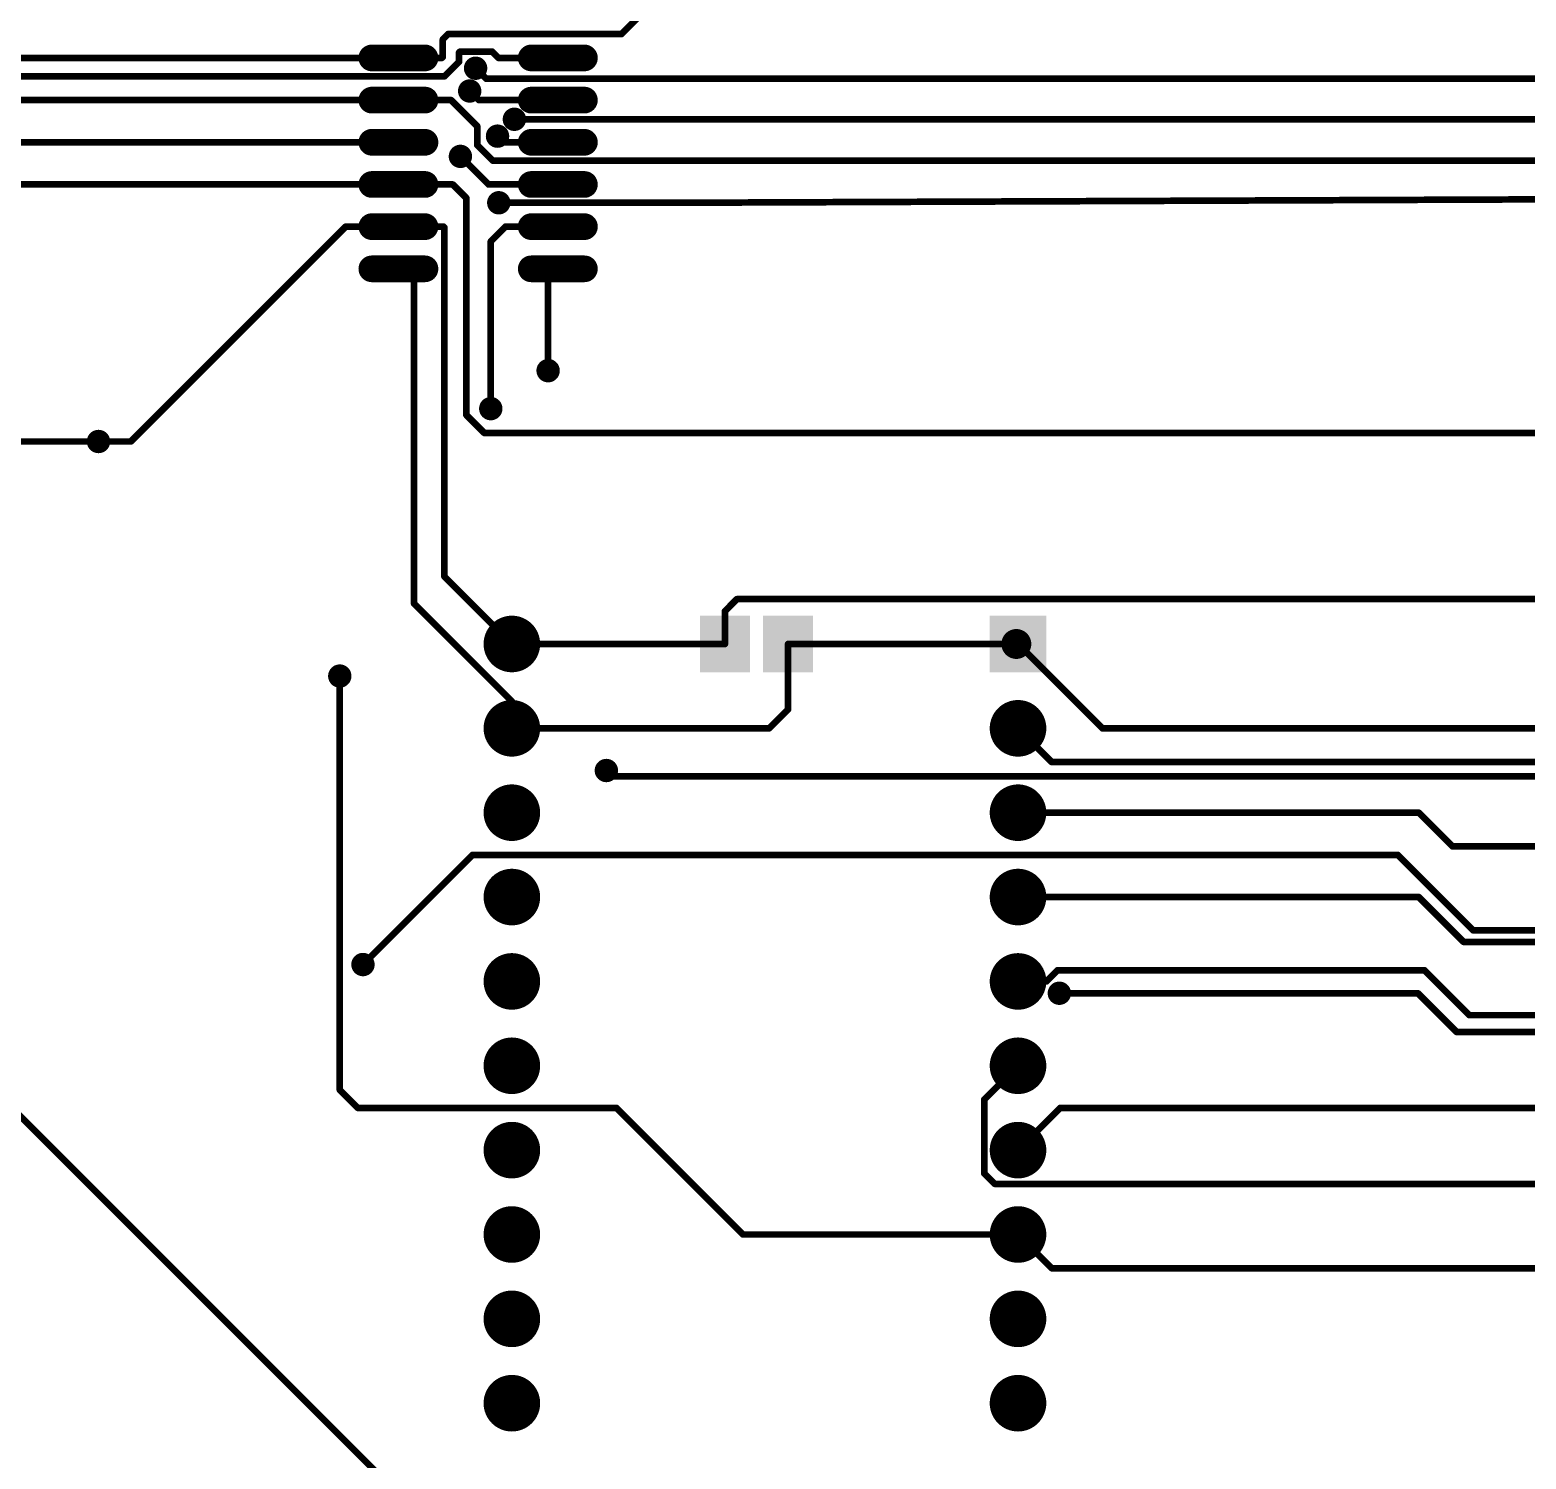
# Model space of a CAD drawing. Header units: millimetres. Extents: x 0 to 677, y 0 to 574.
# Drawn here: x 326.69 to 371.74, y 328.66 to 371.69 of the extents above; entities that cross this region are included whole.
import ezdxf

# ---------------------------------------------------------------- set-up
doc = ezdxf.new("R2010")
doc.units = ezdxf.units.MM
doc.layers.add('BottomLayer', color=5, linetype='Continuous')
doc.layers.add('BottomSolder', color=6, linetype='Continuous')
doc.layers.add('PadHoleLayer', color=7, linetype='Continuous', true_color=0xffffff)
doc.layers.add('ViaHoleLayer', color=7, linetype='Continuous', true_color=0xffffff)

msp = doc.modelspace()

# ---------------------------------------------------------------- linework, layer by layer
at = {"layer": 'BottomLayer'}
for points, const_width in [([(345.573, 372.636), (344.506, 371.569)], 0.2), ([(339.284, 371.569), (339.125, 371.409)], 0.2), ([(344.506, 371.569), (339.284, 371.569)], 0.2), ([(339.125, 370.879), (339.125, 371.409)], 0.2), ([(337.788, 370.85), (325.566, 370.85)], 0.2), ([(338.588, 370.85), (336.988, 370.85)], 0.6), ([(339.096, 370.85), (337.788, 370.85)], 0.2), ([(339.125, 370.879), (339.096, 370.85)], 0.2), ([(339.612, 370.731), (339.18, 370.299)], 0.2), ([(339.642, 371.04), (339.612, 371.01)], 0.2), ([(339.612, 370.731), (339.612, 371.01)], 0.2), ([(340.612, 371.04), (339.642, 371.04)], 0.2), ([(340.802, 370.85), (340.612, 371.04)], 0.2), ([(342.588, 370.85), (340.802, 370.85)], 0.2), ([(343.388, 370.85), (341.788, 370.85)], 0.6), ([(339.18, 370.299), (323.545, 370.299)], 0.2), ([(340.429, 370.223), (340.112, 370.54)], 0.2), ([(394.292, 370.223), (340.429, 370.223)], 0.2), ([(338.588, 369.58), (336.988, 369.58)], 0.6), ([(340.209, 369.58), (339.934, 369.854)], 0.2), ([(343.388, 369.58), (341.788, 369.58)], 0.6), ([(337.788, 369.58), (321.541, 369.58)], 0.2), ([(339.375, 369.58), (337.788, 369.58)], 0.2), ([(340.162, 368.793), (339.375, 369.58)], 0.2), ([(342.588, 369.58), (340.209, 369.58)], 0.2), ([(388.154, 369.003), (341.28, 369.003)], 0.2), ([(338.588, 368.31), (336.988, 368.31)], 0.6), ([(340.162, 368.224), (340.162, 368.793)], 0.2), ([(340.958, 368.31), (340.772, 368.495)], 0.2), ([(343.388, 368.31), (341.788, 368.31)], 0.6), ([(337.788, 368.31), (325.376, 368.31)], 0.2), ([(340.628, 367.759), (340.162, 368.224)], 0.2), ([(342.588, 368.31), (340.958, 368.31)], 0.2), ([(340.501, 367.04), (339.655, 367.886)], 0.2), ([(396.897, 367.759), (340.628, 367.759)], 0.2), ([(338.588, 367.04), (336.988, 367.04)], 0.6), ([(343.388, 367.04), (341.788, 367.04)], 0.6), ([(337.788, 367.04), (326.18, 367.04)], 0.2), ([(339.426, 367.04), (337.788, 367.04)], 0.2), ([(339.832, 366.633), (339.426, 367.04)], 0.2), ([(339.832, 360.101), (339.832, 366.633)], 0.2), ([(342.588, 367.04), (340.501, 367.04)], 0.2), ([(397.575, 366.692), (346.132, 366.489)], 0.2), ([(346.132, 366.489), (340.81, 366.489)], 0.2), ([(336.2, 365.77), (329.731, 359.301)], 0.2), ([(337.788, 365.77), (336.2, 365.77)], 0.2), ([(338.588, 365.77), (336.988, 365.77)], 0.6), ([(339.147, 365.77), (337.788, 365.77)], 0.2), ([(339.172, 365.744), (339.147, 365.77)], 0.2), ([(339.172, 355.237), (339.172, 365.744)], 0.2), ([(341.013, 365.77), (340.569, 365.325)], 0.2), ([(342.588, 365.77), (341.013, 365.77)], 0.2), ([(343.388, 365.77), (341.788, 365.77)], 0.6), ([(340.569, 360.291), (340.569, 365.325)], 0.2), ([(338.588, 364.5), (336.988, 364.5)], 0.6), ([(338.258, 364.5), (337.788, 364.5)], 0.2), ([(338.258, 354.424), (338.258, 364.5)], 0.2), ([(343.388, 364.5), (341.788, 364.5)], 0.6), ([(342.296, 361.434), (342.296, 364.5)], 0.2), ([(342.588, 364.5), (342.296, 364.5)], 0.2), ([(340.378, 359.555), (339.832, 360.101)], 0.2), ([(403.688, 359.555), (340.378, 359.555)], 0.2), ([(328.758, 359.301), (320.691, 359.301)], 0.2), ([(329.731, 359.301), (328.758, 359.301)], 0.2), ([(341.204, 353.205), (339.172, 355.237)], 0.2), ([(347.979, 354.555), (347.62, 354.195)], 0.2), ([(381.256, 354.555), (347.979, 354.555)], 0.2), ([(341.204, 351.477), (338.258, 354.424)], 0.2), ([(347.62, 353.205), (347.62, 354.195)], 0.2), ([(347.62, 353.205), (341.204, 353.205)], 0.2), ([(349.52, 351.234), (349.52, 353.205)], 0.2), ([(356.444, 353.205), (349.52, 353.205)], 0.2), ([(358.984, 350.665), (356.444, 353.205)], 0.2), ([(336.022, 339.781), (336.022, 352.239)], 0.2), ([(341.204, 350.665), (341.204, 351.477)], 0.2), ([(349.52, 351.234), (348.951, 350.665)], 0.2), ([(348.951, 350.665), (341.204, 350.665)], 0.2), ([(357.46, 349.649), (356.444, 350.665)], 0.2), ([(382.606, 350.665), (358.984, 350.665)], 0.2), ([(396.83, 349.649), (357.46, 349.649)], 0.2), ([(344.227, 349.217), (344.049, 349.395)], 0.2), ([(399.853, 349.217), (344.227, 349.217)], 0.2), ([(368.509, 348.125), (356.444, 348.125)], 0.2), ([(369.525, 347.109), (368.509, 348.125)], 0.2), ([(340.023, 346.855), (336.721, 343.553)], 0.2), ([(367.874, 346.855), (340.023, 346.855)], 0.2), ([(370.144, 344.585), (367.874, 346.855)], 0.2), ([(396.83, 347.109), (369.525, 347.109)], 0.2), ([(339.108, 326.281), (319.766, 345.623)], 0.2), ([(368.509, 345.585), (356.444, 345.585)], 0.2), ([(369.859, 344.235), (368.509, 345.585)], 0.2), ([(393.417, 344.585), (370.144, 344.585)], 0.2), ([(396.496, 344.235), (369.859, 344.235)], 0.2), ([(357.635, 343.382), (357.298, 343.045)], 0.2), ([(368.68, 343.382), (357.635, 343.382)], 0.2), ([(370.033, 342.029), (368.68, 343.382)], 0.2), ([(357.298, 343.045), (356.444, 343.045)], 0.2), ([(368.484, 342.689), (357.689, 342.689)], 0.2), ([(369.652, 341.521), (368.484, 342.689)], 0.2), ([(396.83, 342.029), (370.033, 342.029)], 0.2), ([(400.462, 341.521), (369.652, 341.521)], 0.2), ([(356.444, 340.505), (355.428, 339.489)], 0.2), ([(336.568, 339.235), (336.022, 339.781)], 0.2), ([(344.354, 339.235), (336.568, 339.235)], 0.2), ([(348.164, 335.425), (344.354, 339.235)], 0.2), ([(355.428, 337.266), (355.428, 339.489)], 0.2), ([(357.714, 339.235), (356.444, 337.965)], 0.2), ([(396.576, 339.235), (357.714, 339.235)], 0.2), ([(355.745, 336.949), (355.428, 337.266)], 0.2), ([(396.83, 336.949), (355.745, 336.949)], 0.2), ([(356.444, 335.425), (348.164, 335.425)], 0.2), ([(357.46, 334.409), (356.444, 335.425)], 0.2), ([(396.83, 334.409), (357.46, 334.409)], 0.2)]:
    msp.add_lwpolyline(points, dxfattribs=dict(at, const_width=const_width))
for points, const_width in [([(339.334, 371.569, -1), (339.234, 371.569, -1)], 0.1), ([(339.334, 371.569, -1), (339.234, 371.569, -1)], 0.1), ([(344.556, 371.569, -1), (344.456, 371.569, -1)], 0.1), ([(344.556, 371.569, -1), (344.456, 371.569, -1)], 0.1), ([(339.175, 371.409, -1), (339.075, 371.409, -1)], 0.1), ([(339.175, 371.409, -1), (339.075, 371.409, -1)], 0.1), ([(337.138, 370.85, -1), (336.838, 370.85, -1)], 0.3), ([(337.838, 370.85, -1), (337.738, 370.85, -1)], 0.1), ([(337.838, 370.85, -1), (337.738, 370.85, -1)], 0.1), ([(338.738, 370.85, -1), (338.438, 370.85, -1)], 0.3), ([(339.146, 370.85, -1), (339.046, 370.85, -1)], 0.1), ([(339.146, 370.85, -1), (339.046, 370.85, -1)], 0.1), ([(339.175, 370.879, -1), (339.075, 370.879, -1)], 0.1), ([(339.175, 370.879, -1), (339.075, 370.879, -1)], 0.1), ([(339.662, 371.01, -1), (339.562, 371.01, -1)], 0.1), ([(339.662, 371.01, -1), (339.562, 371.01, -1)], 0.1), ([(339.662, 370.731, -1), (339.562, 370.731, -1)], 0.1), ([(339.662, 370.731, -1), (339.562, 370.731, -1)], 0.1), ([(339.692, 371.04, -1), (339.592, 371.04, -1)], 0.1), ([(339.692, 371.04, -1), (339.592, 371.04, -1)], 0.1), ([(340.237, 370.54, -1), (339.987, 370.54, -1)], 0.25), ([(340.662, 371.04, -1), (340.562, 371.04, -1)], 0.1), ([(340.662, 371.04, -1), (340.562, 371.04, -1)], 0.1), ([(340.852, 370.85, -1), (340.752, 370.85, -1)], 0.1), ([(340.852, 370.85, -1), (340.752, 370.85, -1)], 0.1), ([(341.938, 370.85, -1), (341.638, 370.85, -1)], 0.3), ([(342.638, 370.85, -1), (342.538, 370.85, -1)], 0.1), ([(343.538, 370.85, -1), (343.238, 370.85, -1)], 0.3), ([(339.23, 370.299, -1), (339.13, 370.299, -1)], 0.1), ([(339.23, 370.299, -1), (339.13, 370.299, -1)], 0.1), ([(340.162, 370.54, -1), (340.062, 370.54, -1)], 0.1), ([(340.479, 370.223, -1), (340.379, 370.223, -1)], 0.1), ([(340.479, 370.223, -1), (340.379, 370.223, -1)], 0.1), ([(337.138, 369.58, -1), (336.838, 369.58, -1)], 0.3), ([(338.738, 369.58, -1), (338.438, 369.58, -1)], 0.3), ([(340.059, 369.854, -1), (339.809, 369.854, -1)], 0.25), ([(339.984, 369.854, -1), (339.884, 369.854, -1)], 0.1), ([(341.938, 369.58, -1), (341.638, 369.58, -1)], 0.3), ([(343.538, 369.58, -1), (343.238, 369.58, -1)], 0.3), ([(337.838, 369.58, -1), (337.738, 369.58, -1)], 0.1), ([(337.838, 369.58, -1), (337.738, 369.58, -1)], 0.1), ([(339.425, 369.58, -1), (339.325, 369.58, -1)], 0.1), ([(339.425, 369.58, -1), (339.325, 369.58, -1)], 0.1), ([(340.259, 369.58, -1), (340.159, 369.58, -1)], 0.1), ([(340.259, 369.58, -1), (340.159, 369.58, -1)], 0.1), ([(342.638, 369.58, -1), (342.538, 369.58, -1)], 0.1), ([(341.405, 369.003, -1), (341.155, 369.003, -1)], 0.25), ([(341.33, 369.003, -1), (341.23, 369.003, -1)], 0.1), ([(337.138, 368.31, -1), (336.838, 368.31, -1)], 0.3), ([(338.738, 368.31, -1), (338.438, 368.31, -1)], 0.3), ([(340.212, 368.793, -1), (340.112, 368.793, -1)], 0.1), ([(340.212, 368.793, -1), (340.112, 368.793, -1)], 0.1), ([(340.897, 368.495, -1), (340.647, 368.495, -1)], 0.25), ([(340.822, 368.495, -1), (340.722, 368.495, -1)], 0.1), ([(341.938, 368.31, -1), (341.638, 368.31, -1)], 0.3), ([(343.538, 368.31, -1), (343.238, 368.31, -1)], 0.3), ([(337.838, 368.31, -1), (337.738, 368.31, -1)], 0.1), ([(339.78, 367.886, -1), (339.53, 367.886, -1)], 0.25), ([(340.212, 368.224, -1), (340.112, 368.224, -1)], 0.1), ([(340.212, 368.224, -1), (340.112, 368.224, -1)], 0.1), ([(341.008, 368.31, -1), (340.908, 368.31, -1)], 0.1), ([(341.008, 368.31, -1), (340.908, 368.31, -1)], 0.1), ([(342.638, 368.31, -1), (342.538, 368.31, -1)], 0.1), ([(339.705, 367.886, -1), (339.605, 367.886, -1)], 0.1), ([(340.678, 367.759, -1), (340.578, 367.759, -1)], 0.1), ([(340.678, 367.759, -1), (340.578, 367.759, -1)], 0.1), ([(337.138, 367.04, -1), (336.838, 367.04, -1)], 0.3), ([(338.738, 367.04, -1), (338.438, 367.04, -1)], 0.3), ([(341.938, 367.04, -1), (341.638, 367.04, -1)], 0.3), ([(343.538, 367.04, -1), (343.238, 367.04, -1)], 0.3), ([(337.838, 367.04, -1), (337.738, 367.04, -1)], 0.1), ([(337.838, 367.04, -1), (337.738, 367.04, -1)], 0.1), ([(339.476, 367.04, -1), (339.376, 367.04, -1)], 0.1), ([(339.476, 367.04, -1), (339.376, 367.04, -1)], 0.1), ([(339.882, 366.633, -1), (339.782, 366.633, -1)], 0.1), ([(339.882, 366.633, -1), (339.782, 366.633, -1)], 0.1), ([(340.551, 367.04, -1), (340.451, 367.04, -1)], 0.1), ([(340.551, 367.04, -1), (340.451, 367.04, -1)], 0.1), ([(340.935, 366.489, -1), (340.685, 366.489, -1)], 0.25), ([(342.638, 367.04, -1), (342.538, 367.04, -1)], 0.1), ([(340.86, 366.489, -1), (340.76, 366.489, -1)], 0.1), ([(346.182, 366.489, -1), (346.082, 366.489, -1)], 0.1), ([(346.182, 366.489, -1), (346.082, 366.489, -1)], 0.1), ([(336.25, 365.77, -1), (336.15, 365.77, -1)], 0.1), ([(336.25, 365.77, -1), (336.15, 365.77, -1)], 0.1), ([(337.138, 365.77, -1), (336.838, 365.77, -1)], 0.3), ([(337.838, 365.77, -1), (337.738, 365.77, -1)], 0.1), ([(337.838, 365.77, -1), (337.738, 365.77, -1)], 0.1), ([(338.738, 365.77, -1), (338.438, 365.77, -1)], 0.3), ([(339.197, 365.77, -1), (339.097, 365.77, -1)], 0.1), ([(339.197, 365.77, -1), (339.097, 365.77, -1)], 0.1), ([(339.222, 365.744, -1), (339.122, 365.744, -1)], 0.1), ([(339.222, 365.744, -1), (339.122, 365.744, -1)], 0.1), ([(341.063, 365.77, -1), (340.963, 365.77, -1)], 0.1), ([(341.063, 365.77, -1), (340.963, 365.77, -1)], 0.1), ([(341.938, 365.77, -1), (341.638, 365.77, -1)], 0.3), ([(342.638, 365.77, -1), (342.538, 365.77, -1)], 0.1), ([(343.538, 365.77, -1), (343.238, 365.77, -1)], 0.3), ([(340.619, 365.325, -1), (340.519, 365.325, -1)], 0.1), ([(340.619, 365.325, -1), (340.519, 365.325, -1)], 0.1), ([(337.138, 364.5, -1), (336.838, 364.5, -1)], 0.3), ([(337.838, 364.5, -1), (337.738, 364.5, -1)], 0.1), ([(338.308, 364.5, -1), (338.208, 364.5, -1)], 0.1), ([(338.308, 364.5, -1), (338.208, 364.5, -1)], 0.1), ([(338.738, 364.5, -1), (338.438, 364.5, -1)], 0.3), ([(341.938, 364.5, -1), (341.638, 364.5, -1)], 0.3), ([(342.346, 364.5, -1), (342.246, 364.5, -1)], 0.1), ([(342.346, 364.5, -1), (342.246, 364.5, -1)], 0.1), ([(342.638, 364.5, -1), (342.538, 364.5, -1)], 0.1), ([(343.538, 364.5, -1), (343.238, 364.5, -1)], 0.3), ([(342.421, 361.434, -1), (342.171, 361.434, -1)], 0.25), ([(342.346, 361.434, -1), (342.246, 361.434, -1)], 0.1), ([(340.694, 360.291, -1), (340.444, 360.291, -1)], 0.25), ([(340.619, 360.291, -1), (340.519, 360.291, -1)], 0.1), ([(339.882, 360.101, -1), (339.782, 360.101, -1)], 0.1), ([(339.882, 360.101, -1), (339.782, 360.101, -1)], 0.1), ([(328.883, 359.301, -1), (328.633, 359.301, -1)], 0.25), ([(340.428, 359.555, -1), (340.328, 359.555, -1)], 0.1), ([(340.428, 359.555, -1), (340.328, 359.555, -1)], 0.1), ([(328.808, 359.301, -1), (328.708, 359.301, -1)], 0.1), ([(328.808, 359.301, -1), (328.708, 359.301, -1)], 0.1), ([(329.781, 359.301, -1), (329.681, 359.301, -1)], 0.1), ([(329.781, 359.301, -1), (329.681, 359.301, -1)], 0.1), ([(339.222, 355.237, -1), (339.122, 355.237, -1)], 0.1), ([(339.222, 355.237, -1), (339.122, 355.237, -1)], 0.1), ([(348.029, 354.555, -1), (347.929, 354.555, -1)], 0.1), ([(348.029, 354.555, -1), (347.929, 354.555, -1)], 0.1), ([(338.308, 354.424, -1), (338.208, 354.424, -1)], 0.1), ([(338.308, 354.424, -1), (338.208, 354.424, -1)], 0.1), ([(347.67, 354.195, -1), (347.57, 354.195, -1)], 0.1), ([(347.67, 354.195, -1), (347.57, 354.195, -1)], 0.1), ([(341.579, 353.205, -1), (340.829, 353.205, -1)], 0.75), ([(341.254, 353.205, -1), (341.154, 353.205, -1)], 0.1), ([(341.254, 353.205, -1), (341.154, 353.205, -1)], 0.1), ([(347.67, 353.205, -1), (347.57, 353.205, -1)], 0.1), ([(347.67, 353.205, -1), (347.57, 353.205, -1)], 0.1), ([(349.57, 353.205, -1), (349.47, 353.205, -1)], 0.1), ([(349.57, 353.205, -1), (349.47, 353.205, -1)], 0.1), ([(356.494, 353.205, -1), (356.394, 353.205, -1)], 0.1), ([(356.494, 353.205, -1), (356.394, 353.205, -1)], 0.1), ([(336.147, 352.239, -1), (335.897, 352.239, -1)], 0.25), ([(336.072, 352.239, -1), (335.972, 352.239, -1)], 0.1), ([(341.579, 350.665, -1), (340.829, 350.665, -1)], 0.75), ([(341.254, 351.477, -1), (341.154, 351.477, -1)], 0.1), ([(341.254, 351.477, -1), (341.154, 351.477, -1)], 0.1), ([(356.819, 350.665, -1), (356.069, 350.665, -1)], 0.75), ([(349.57, 351.234, -1), (349.47, 351.234, -1)], 0.1), ([(349.57, 351.234, -1), (349.47, 351.234, -1)], 0.1), ([(341.254, 350.665, -1), (341.154, 350.665, -1)], 0.1), ([(341.254, 350.665, -1), (341.154, 350.665, -1)], 0.1), ([(349.001, 350.665, -1), (348.901, 350.665, -1)], 0.1), ([(349.001, 350.665, -1), (348.901, 350.665, -1)], 0.1), ([(356.494, 350.665, -1), (356.394, 350.665, -1)], 0.1), ([(359.034, 350.665, -1), (358.934, 350.665, -1)], 0.1), ([(359.034, 350.665, -1), (358.934, 350.665, -1)], 0.1), ([(344.174, 349.395, -1), (343.924, 349.395, -1)], 0.25), ([(357.51, 349.649, -1), (357.41, 349.649, -1)], 0.1), ([(357.51, 349.649, -1), (357.41, 349.649, -1)], 0.1), ([(344.099, 349.395, -1), (343.999, 349.395, -1)], 0.1), ([(344.277, 349.217, -1), (344.177, 349.217, -1)], 0.1), ([(344.277, 349.217, -1), (344.177, 349.217, -1)], 0.1), ([(341.579, 348.125, -1), (340.829, 348.125, -1)], 0.75), ([(356.819, 348.125, -1), (356.069, 348.125, -1)], 0.75), ([(356.494, 348.125, -1), (356.394, 348.125, -1)], 0.1), ([(368.559, 348.125, -1), (368.459, 348.125, -1)], 0.1), ([(368.559, 348.125, -1), (368.459, 348.125, -1)], 0.1), ([(340.073, 346.855, -1), (339.973, 346.855, -1)], 0.1), ([(340.073, 346.855, -1), (339.973, 346.855, -1)], 0.1), ([(367.924, 346.855, -1), (367.824, 346.855, -1)], 0.1), ([(367.924, 346.855, -1), (367.824, 346.855, -1)], 0.1), ([(369.575, 347.109, -1), (369.475, 347.109, -1)], 0.1), ([(369.575, 347.109, -1), (369.475, 347.109, -1)], 0.1), ([(341.579, 345.585, -1), (340.829, 345.585, -1)], 0.75), ([(356.819, 345.585, -1), (356.069, 345.585, -1)], 0.75), ([(356.494, 345.585, -1), (356.394, 345.585, -1)], 0.1), ([(368.559, 345.585, -1), (368.459, 345.585, -1)], 0.1), ([(368.559, 345.585, -1), (368.459, 345.585, -1)], 0.1), ([(370.194, 344.585, -1), (370.094, 344.585, -1)], 0.1), ([(370.194, 344.585, -1), (370.094, 344.585, -1)], 0.1), ([(369.909, 344.235, -1), (369.809, 344.235, -1)], 0.1), ([(369.909, 344.235, -1), (369.809, 344.235, -1)], 0.1), ([(336.846, 343.553, -1), (336.596, 343.553, -1)], 0.25), ([(341.579, 343.045, -1), (340.829, 343.045, -1)], 0.75), ([(356.819, 343.045, -1), (356.069, 343.045, -1)], 0.75), ([(336.771, 343.553, -1), (336.671, 343.553, -1)], 0.1), ([(357.685, 343.382, -1), (357.585, 343.382, -1)], 0.1), ([(357.685, 343.382, -1), (357.585, 343.382, -1)], 0.1), ([(368.73, 343.382, -1), (368.63, 343.382, -1)], 0.1), ([(368.73, 343.382, -1), (368.63, 343.382, -1)], 0.1), ([(356.494, 343.045, -1), (356.394, 343.045, -1)], 0.1), ([(357.348, 343.045, -1), (357.248, 343.045, -1)], 0.1), ([(357.348, 343.045, -1), (357.248, 343.045, -1)], 0.1), ([(357.814, 342.689, -1), (357.564, 342.689, -1)], 0.25), ([(357.739, 342.689, -1), (357.639, 342.689, -1)], 0.1), ([(368.534, 342.689, -1), (368.434, 342.689, -1)], 0.1), ([(368.534, 342.689, -1), (368.434, 342.689, -1)], 0.1), ([(370.083, 342.029, -1), (369.983, 342.029, -1)], 0.1), ([(370.083, 342.029, -1), (369.983, 342.029, -1)], 0.1), ([(369.702, 341.521, -1), (369.602, 341.521, -1)], 0.1), ([(369.702, 341.521, -1), (369.602, 341.521, -1)], 0.1), ([(341.579, 340.505, -1), (340.829, 340.505, -1)], 0.75), ([(356.819, 340.505, -1), (356.069, 340.505, -1)], 0.75), ([(356.494, 340.505, -1), (356.394, 340.505, -1)], 0.1), ([(336.072, 339.781, -1), (335.972, 339.781, -1)], 0.1), ([(336.072, 339.781, -1), (335.972, 339.781, -1)], 0.1), ([(336.618, 339.235, -1), (336.518, 339.235, -1)], 0.1), ([(336.618, 339.235, -1), (336.518, 339.235, -1)], 0.1), ([(344.404, 339.235, -1), (344.304, 339.235, -1)], 0.1), ([(344.404, 339.235, -1), (344.304, 339.235, -1)], 0.1), ([(355.478, 339.489, -1), (355.378, 339.489, -1)], 0.1), ([(355.478, 339.489, -1), (355.378, 339.489, -1)], 0.1), ([(357.764, 339.235, -1), (357.664, 339.235, -1)], 0.1), ([(357.764, 339.235, -1), (357.664, 339.235, -1)], 0.1), ([(341.579, 337.965, -1), (340.829, 337.965, -1)], 0.75), ([(356.819, 337.965, -1), (356.069, 337.965, -1)], 0.75), ([(356.494, 337.965, -1), (356.394, 337.965, -1)], 0.1), ([(355.478, 337.266, -1), (355.378, 337.266, -1)], 0.1), ([(355.478, 337.266, -1), (355.378, 337.266, -1)], 0.1), ([(355.795, 336.949, -1), (355.695, 336.949, -1)], 0.1), ([(355.795, 336.949, -1), (355.695, 336.949, -1)], 0.1), ([(341.579, 335.425, -1), (340.829, 335.425, -1)], 0.75), ([(356.819, 335.425, -1), (356.069, 335.425, -1)], 0.75), ([(348.214, 335.425, -1), (348.114, 335.425, -1)], 0.1), ([(348.214, 335.425, -1), (348.114, 335.425, -1)], 0.1), ([(356.494, 335.425, -1), (356.394, 335.425, -1)], 0.1), ([(356.494, 335.425, -1), (356.394, 335.425, -1)], 0.1), ([(357.51, 334.409, -1), (357.41, 334.409, -1)], 0.1), ([(357.51, 334.409, -1), (357.41, 334.409, -1)], 0.1), ([(341.579, 332.885, -1), (340.829, 332.885, -1)], 0.75), ([(356.819, 332.885, -1), (356.069, 332.885, -1)], 0.75), ([(341.579, 330.345, -1), (340.829, 330.345, -1)], 0.75), ([(356.819, 330.345, -1), (356.069, 330.345, -1)], 0.75)]:
    msp.add_lwpolyline(points, format="xyb", close=True, dxfattribs=dict(at, const_width=const_width))
for points in [[(346.97, 352.455), (346.97, 353.955), (348.27, 352.455), (348.27, 353.955)], [(348.87, 352.455), (348.87, 353.955), (350.17, 352.455), (350.17, 353.955)], [(357.194, 352.455), (355.694, 352.455), (357.194, 353.955), (355.694, 353.955)]]:
    msp.add_solid(points, dxfattribs=at)
at = {"layer": 'BottomSolder', "const_width": 0.803}
for points in [[(338.588, 370.85), (336.988, 370.85)], [(343.388, 370.85), (341.788, 370.85)], [(338.588, 369.58), (336.988, 369.58)], [(343.388, 369.58), (341.788, 369.58)], [(338.588, 368.31), (336.988, 368.31)], [(343.388, 368.31), (341.788, 368.31)], [(338.588, 367.04), (336.988, 367.04)], [(343.388, 367.04), (341.788, 367.04)], [(338.588, 365.77), (336.988, 365.77)], [(343.388, 365.77), (341.788, 365.77)], [(338.588, 364.5), (336.988, 364.5)], [(343.388, 364.5), (341.788, 364.5)]]:
    msp.add_lwpolyline(points, dxfattribs=at)
at = {"layer": 'BottomSolder'}
for points, const_width in [([(337.189, 370.85, -1), (336.787, 370.85, -1)], 0.402), ([(338.789, 370.85, -1), (338.387, 370.85, -1)], 0.402), ([(341.989, 370.85, -1), (341.587, 370.85, -1)], 0.402), ([(343.589, 370.85, -1), (343.187, 370.85, -1)], 0.402), ([(340.288, 370.54, -1), (339.936, 370.54, -1)], 0.352), ([(337.189, 369.58, -1), (336.787, 369.58, -1)], 0.402), ([(338.789, 369.58, -1), (338.387, 369.58, -1)], 0.402), ([(340.11, 369.854, -1), (339.758, 369.854, -1)], 0.352), ([(341.989, 369.58, -1), (341.587, 369.58, -1)], 0.402), ([(343.589, 369.58, -1), (343.187, 369.58, -1)], 0.402), ([(341.456, 369.003, -1), (341.104, 369.003, -1)], 0.352), ([(337.189, 368.31, -1), (336.787, 368.31, -1)], 0.402), ([(338.789, 368.31, -1), (338.387, 368.31, -1)], 0.402), ([(340.948, 368.495, -1), (340.596, 368.495, -1)], 0.352), ([(341.989, 368.31, -1), (341.587, 368.31, -1)], 0.402), ([(343.589, 368.31, -1), (343.187, 368.31, -1)], 0.402), ([(339.83, 367.886, -1), (339.479, 367.886, -1)], 0.352), ([(337.189, 367.04, -1), (336.787, 367.04, -1)], 0.402), ([(338.789, 367.04, -1), (338.387, 367.04, -1)], 0.402), ([(341.989, 367.04, -1), (341.587, 367.04, -1)], 0.402), ([(343.589, 367.04, -1), (343.187, 367.04, -1)], 0.402), ([(340.986, 366.489, -1), (340.634, 366.489, -1)], 0.352), ([(337.189, 365.77, -1), (336.787, 365.77, -1)], 0.402), ([(338.789, 365.77, -1), (338.387, 365.77, -1)], 0.402), ([(341.989, 365.77, -1), (341.587, 365.77, -1)], 0.402), ([(343.589, 365.77, -1), (343.187, 365.77, -1)], 0.402), ([(337.189, 364.5, -1), (336.787, 364.5, -1)], 0.402), ([(338.789, 364.5, -1), (338.387, 364.5, -1)], 0.402), ([(341.989, 364.5, -1), (341.587, 364.5, -1)], 0.402), ([(343.589, 364.5, -1), (343.187, 364.5, -1)], 0.402), ([(342.472, 361.434, -1), (342.12, 361.434, -1)], 0.352), ([(340.745, 360.291, -1), (340.393, 360.291, -1)], 0.352), ([(328.934, 359.301, -1), (328.582, 359.301, -1)], 0.352), ([(341.63, 353.205, -1), (340.778, 353.205, -1)], 0.852), ([(336.198, 352.239, -1), (335.847, 352.239, -1)], 0.352), ([(341.63, 350.665, -1), (340.778, 350.665, -1)], 0.852), ([(356.87, 350.665, -1), (356.018, 350.665, -1)], 0.852), ([(344.225, 349.395, -1), (343.873, 349.395, -1)], 0.352), ([(341.63, 348.125, -1), (340.778, 348.125, -1)], 0.852), ([(356.87, 348.125, -1), (356.018, 348.125, -1)], 0.852), ([(341.63, 345.585, -1), (340.778, 345.585, -1)], 0.852), ([(356.87, 345.585, -1), (356.018, 345.585, -1)], 0.852), ([(336.897, 343.553, -1), (336.545, 343.553, -1)], 0.352), ([(341.63, 343.045, -1), (340.778, 343.045, -1)], 0.852), ([(356.87, 343.045, -1), (356.018, 343.045, -1)], 0.852), ([(357.864, 342.689, -1), (357.513, 342.689, -1)], 0.352), ([(341.63, 340.505, -1), (340.778, 340.505, -1)], 0.852), ([(356.87, 340.505, -1), (356.018, 340.505, -1)], 0.852), ([(341.63, 337.965, -1), (340.778, 337.965, -1)], 0.852), ([(356.87, 337.965, -1), (356.018, 337.965, -1)], 0.852), ([(341.63, 335.425, -1), (340.778, 335.425, -1)], 0.852), ([(356.87, 335.425, -1), (356.018, 335.425, -1)], 0.852), ([(341.63, 332.885, -1), (340.778, 332.885, -1)], 0.852), ([(356.87, 332.885, -1), (356.018, 332.885, -1)], 0.852), ([(341.63, 330.345, -1), (340.778, 330.345, -1)], 0.852), ([(356.87, 330.345, -1), (356.018, 330.345, -1)], 0.852)]:
    msp.add_lwpolyline(points, format="xyb", close=True, dxfattribs=dict(at, const_width=const_width))
for points in [[(346.868, 352.353), (346.868, 354.056), (348.372, 352.353), (348.372, 354.056)], [(348.768, 352.353), (348.768, 354.056), (350.272, 352.353), (350.272, 354.056)], [(357.296, 352.353), (355.592, 352.353), (357.296, 354.056), (355.592, 354.056)]]:
    msp.add_solid(points, dxfattribs=at)
at = {"layer": 'PadHoleLayer', "const_width": 0.45}
for points in [[(340.979, 353.205, 1), (341.429, 353.205, 1)], [(356.169, 353.205, 1), (356.619, 353.205, 1)], [(340.979, 350.665, 1), (341.429, 350.665, 1)], [(356.219, 350.665, 1), (356.669, 350.665, 1)], [(340.979, 348.125, 1), (341.429, 348.125, 1)], [(356.219, 348.125, 1), (356.669, 348.125, 1)], [(340.979, 345.585, 1), (341.429, 345.585, 1)], [(356.219, 345.585, 1), (356.669, 345.585, 1)], [(340.979, 343.045, 1), (341.429, 343.045, 1)], [(356.219, 343.045, 1), (356.669, 343.045, 1)], [(340.979, 340.505, 1), (341.429, 340.505, 1)], [(356.219, 340.505, 1), (356.669, 340.505, 1)], [(340.979, 337.965, 1), (341.429, 337.965, 1)], [(356.219, 337.965, 1), (356.669, 337.965, 1)], [(340.979, 335.425, 1), (341.429, 335.425, 1)], [(356.219, 335.425, 1), (356.669, 335.425, 1)], [(340.979, 332.885, 1), (341.429, 332.885, 1)], [(356.219, 332.885, 1), (356.669, 332.885, 1)], [(340.979, 330.345, 1), (341.429, 330.345, 1)], [(356.219, 330.345, 1), (356.669, 330.345, 1)]]:
    msp.add_lwpolyline(points, format="xyb", close=True, dxfattribs=at)
at = {"layer": 'ViaHoleLayer', "const_width": 0.15}
for points in [[(340.037, 370.54, 1), (340.187, 370.54, 1)], [(339.859, 369.854, 1), (340.009, 369.854, 1)], [(341.205, 369.003, 1), (341.355, 369.003, 1)], [(340.697, 368.495, 1), (340.847, 368.495, 1)], [(339.58, 367.886, 1), (339.73, 367.886, 1)], [(340.735, 366.489, 1), (340.885, 366.489, 1)], [(342.221, 361.434, 1), (342.371, 361.434, 1)], [(340.494, 360.291, 1), (340.644, 360.291, 1)], [(328.683, 359.301, 1), (328.833, 359.301, 1)], [(335.947, 352.239, 1), (336.097, 352.239, 1)], [(343.974, 349.395, 1), (344.124, 349.395, 1)], [(336.646, 343.553, 1), (336.796, 343.553, 1)]]:
    msp.add_lwpolyline(points, format="xyb", close=True, dxfattribs=at)

doc.saveas('drawing.dxf')
